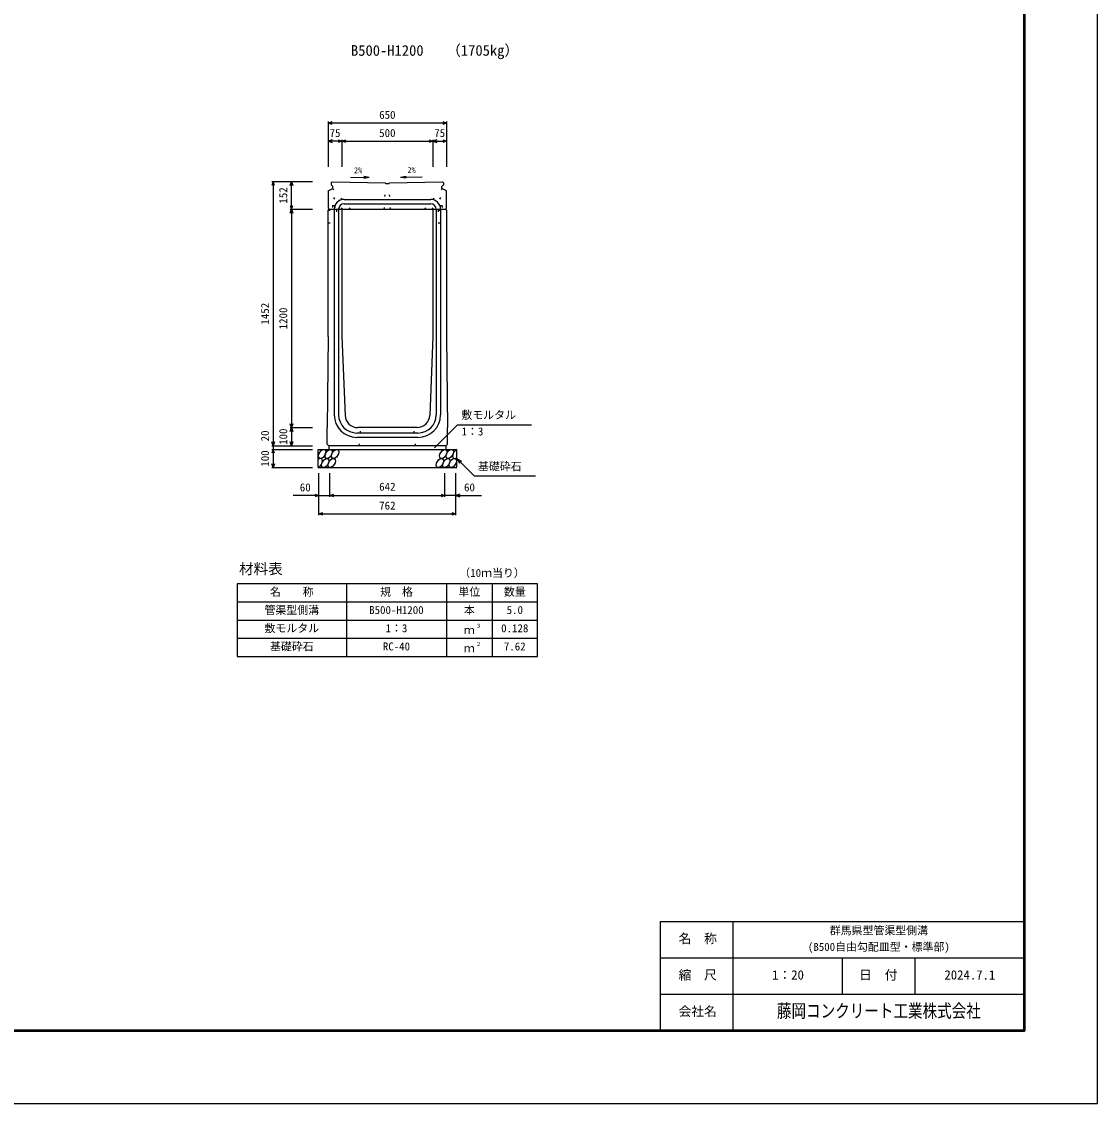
# Model space of a CAD drawing. Units: millimetres, scale not verified. Extents: x -12600 to 12600, y -5940 to 5940.
# Drawn here: x 6691 to 12600, y -5940 to 6 of the extents above; entities that cross this region are included whole.
import ezdxf
from ezdxf.enums import TextEntityAlignment as Align

# ---------------------------------------------------------------- set-up
doc = ezdxf.new("R2010")
doc.units = ezdxf.units.MM
doc.header["$LTSCALE"] = 40
doc.linetypes.add('DOTTED', pattern=[1.75, 0.25, -1.5])
for name, color, linetype, lineweight in [('0-0_DIM', 7, 'Continuous', 25), ('0-1_Defpoints', 5, 'Continuous', 25), ('0-2_HATCH', 6, 'Continuous', 25), ('0-3_HYO', 3, 'Continuous', 25), ('0-4_HYO2', 4, 'Continuous', 25), ('0-5_OUTLINE', 3, 'Continuous', 25), ('0-6_OUTLINE2', 4, 'DOTTED', 25), ('0-7_TXT', 7, 'Continuous', 25), ('0-8_WAKU', 3, 'Continuous', 25), ('0-9_WAKU-LINE', 7, 'Continuous', 25)]:
    doc.layers.add(name, color=color, linetype=linetype, lineweight=lineweight)
doc.layers.add('0-A_WAKU-TXT', color=7, linetype='Continuous')
doc.styles.add('ＭＳ ゴシック', font='')
doc.styles.get('ＭＳ ゴシック').set_extended_font_data('MS Gothic')

msp = doc.modelspace()

# ---------------------------------------------------------------- linework, layer by layer
at = {"layer": '0-0_DIM'}
for p, q in [((8375, -544.04), (8375, -791.54)), ((9025, -551.54), (8375, -551.54)), ((9025, -544.04), (9025, -791.54)), ((8450, -651.54), (8375, -651.54)), ((8450, -644.04), (8450, -791.54)), ((8450, -651.54), (8950, -651.54)), ((8950, -644.04), (8950, -791.54)), ((8950, -651.54), (9025, -651.54)), ((8065.5, -873.54), (8288, -873.54)), ((8073, -873.54), (8073, -2325.54)), ((8173, -1025.54), (8173, -873.54)), ((8165.5, -1025.54), (8288, -1025.54)), ((8173, -1025.54), (8173, -2225.54)), ((8165.5, -2225.54), (8288, -2225.54)), ((8173, -2225.54), (8173, -2325.54)), ((8958.11, -2336.35), (9084.34, -2210.11)), ((9084.34, -2210.11), (9492.24, -2210.11)), ((8065.5, -2325.54), (8288, -2325.54)), ((8065.5, -2345.54), (8288, -2345.54)), ((8073, -2325.54), (8073, -2345.54)), ((8073, -2345.54), (8073, -2445.54)), ((9081, -2395.54), (9176.76, -2491.29)), ((9081, -2395.54), (9106.98, -2410.54)), ((9081, -2395.54), (9096, -2421.52)), ((8065.5, -2445.54), (8288, -2445.54)), ((8324, -2706.9), (8324, -2475.54)), ((8384, -2606.9), (8384, -2475.54)), ((9016, -2606.9), (9016, -2475.54)), ((9076, -2706.9), (9076, -2475.54)), ((9176.76, -2491.29), (9514.31, -2491.29)), ((8324, -2599.4), (8182.21, -2599.4)), ((8324, -2599.4), (8384, -2599.4)), ((8384, -2599.4), (9016, -2599.4)), ((9076, -2599.4), (9016, -2599.4)), ((9076, -2599.4), (9217.79, -2599.4)), ((8324, -2699.4), (9076, -2699.4))]:
    msp.add_line(p, q, dxfattribs=at)
for points in [[(8396.14, -559.23), (8375, -551.54), (8396.14, -543.84)], [(9003.86, -543.84), (9025, -551.54), (9003.86, -559.23)], [(8396.14, -643.84), (8375, -651.54), (8396.14, -659.23)], [(8428.86, -643.84), (8450, -651.54), (8428.86, -659.23)], [(8471.14, -659.23), (8450, -651.54), (8471.14, -643.84)], [(8928.86, -643.84), (8950, -651.54), (8928.86, -659.23)], [(8971.14, -643.84), (8950, -651.54), (8971.14, -659.23)], [(9003.86, -643.84), (9025, -651.54), (9003.86, -659.23)], [(8080.7, -894.68), (8073, -873.54), (8065.3, -894.68)], [(8165.3, -894.68), (8173, -873.54), (8180.7, -894.68)], [(8165.3, -1004.39), (8173, -1025.54), (8180.7, -1004.39)], [(8165.3, -1046.68), (8173, -1025.54), (8180.7, -1046.68)], [(8180.7, -2204.39), (8173, -2225.54), (8165.3, -2204.39)], [(8165.3, -2246.68), (8173, -2225.54), (8180.7, -2246.68)], [(8080.7, -2304.39), (8073, -2325.54), (8065.3, -2304.39)], [(8180.7, -2304.39), (8173, -2325.54), (8165.3, -2304.39)], [(8080.7, -2366.68), (8073, -2345.54), (8065.3, -2366.68)], [(8080.7, -2424.39), (8073, -2445.54), (8065.3, -2424.39)], [(8302.86, -2591.71), (8324, -2599.4), (8302.86, -2607.1)], [(8405.14, -2607.1), (8384, -2599.4), (8405.14, -2591.71)], [(8994.86, -2591.71), (9016, -2599.4), (8994.86, -2607.1)], [(9097.14, -2591.71), (9076, -2599.4), (9097.14, -2607.1)], [(8345.14, -2707.1), (8324, -2699.4), (8345.14, -2691.71)], [(9054.86, -2691.71), (9076, -2699.4), (9054.86, -2707.1)]]:
    msp.add_lwpolyline(points, dxfattribs=at)
at = {"layer": '0-1_Defpoints'}
msp.add_lwpolyline([(-4200, -5940), (12600, -5940), (12600, 5940), (-4200, 5940)], close=True, dxfattribs=at)
at = {"layer": '0-2_HATCH'}
for centre in [(8341.89, -2370.54), (8377.37, -2370.54), (8412.84, -2370.54), (9007.05, -2370.54), (9042.52, -2370.54), (8358.77, -2420.54), (8394.25, -2420.54), (8988.45, -2420.54), (9023.93, -2420.54), (9059.41, -2420.54)]:
    msp.add_ellipse(centre, major_axis=(14.54, 23.54), ratio=0.5792, dxfattribs=at)
for centre, start_param, end_param in [((9078, -2370.54), 0.6666252, 4.1103269), ((8323.3, -2420.54), 3.7419964, 7.318141)]:
    msp.add_ellipse(centre, major_axis=(14.54, 23.54), ratio=0.5792, start_param=start_param, end_param=end_param, dxfattribs=at)
at = {"layer": '0-3_HYO'}
for p, q in [((8475, -3083.64), (8475, -3483.64)), ((9025, -3083.64), (9025, -3483.64)), ((9275, -3083.64), (9275, -3483.64)), ((7875, -3183.64), (9525, -3183.64))]:
    msp.add_line(p, q, dxfattribs=at)
msp.add_lwpolyline([(7875, -3483.64), (9525, -3483.64), (9525, -3083.64), (7875, -3083.64)], close=True, dxfattribs=at)
at = {"layer": '0-4_HYO2'}
for p, q in [((7875, -3283.64), (9525, -3283.64)), ((7875, -3383.64), (9525, -3383.64))]:
    msp.add_line(p, q, dxfattribs=at)
at = {"layer": '0-5_OUTLINE'}
for p, q in [((8396.68, -874.47), (8391, -880.04)), ((8391, -880.04), (8391, -891.04)), ((8400, -901.04), (8391, -891.04)), ((8396.68, -874.47), (8688, -880.3)), ((8688, -880.3), (8691, -883.54)), ((8691, -883.54), (8709, -883.54)), ((8709, -883.54), (8712, -880.28)), ((9000, -901.04), (9009, -891.04)), ((9009, -880.04), (9009, -891.04)), ((8375, -924.04), (8400, -911.04)), ((8375, -924.04), (8375, -1019.54)), ((8400, -911.04), (8400, -901.04)), ((9000, -911.04), (9000, -901.04)), ((9025, -924.04), (9000, -911.04)), ((9025, -1019.54), (9025, -924.04)), ((8375, -1019.54), (8381, -1025.54)), ((8375, -1031.54), (8381, -1025.54)), ((8375, -1725.54), (8375, -1031.54)), ((8381, -1025.54), (9019, -1025.54)), ((8450, -1025.54), (8450, -1725.54)), ((8950, -1025.54), (8950, -1725.54)), ((9019, -1025.54), (9025, -1019.54)), ((9019, -1025.54), (9025, -1031.54)), ((9025, -1031.54), (9025, -1725.54)), ((8375, -1725.54), (8370, -2225.54)), ((8450, -1725.54), (8467.31, -2158.33)), ((8950, -1725.54), (8932.69, -2158.33)), ((9025, -1725.54), (9030, -2225.54)), ((8370, -2316.54), (8370, -2225.54)), ((8862.74, -2225.54), (8537.26, -2225.54)), ((9030, -2316.54), (9030, -2225.54)), ((8370, -2316.54), (8379, -2325.54)), ((9021, -2325.54), (9030, -2316.54)), ((8319, -2345.54), (9081, -2345.54)), ((8319, -2445.54), (8319, -2345.54)), ((9021, -2325.54), (8379, -2325.54)), ((8379, -2325.54), (8379, -2345.54)), ((9021, -2325.54), (9021, -2345.54)), ((9081, -2445.54), (9081, -2345.54)), ((8319, -2445.54), (9081, -2445.54))]:
    msp.add_line(p, q, dxfattribs=at)
msp.add_lwpolyline([(8712, -880.28), (9003, -874.16), (9009, -880.04)], dxfattribs=at)
for centre, start, end in [((8537.26, -2155.54), 182.29061, 270.36797), ((8862.74, -2155.54), 270, 357.70939)]:
    msp.add_arc(centre, 70, start, end, dxfattribs=at)
at = {"layer": '0-6_OUTLINE2'}
for p, q in [((8683, -1025.54), (8691, -883.54)), ((8717, -1025.54), (8709, -883.54)), ((8454.23, -1025.54), (8376.63, -923.19)), ((8398.51, -911.81), (8496.88, -1025.54)), ((9001.49, -911.81), (8903.12, -1025.54)), ((8945.77, -1025.54), (9023.37, -923.19)), ((8399, -1005.04), (8411, -1005.04)), ((8399, -1005.04), (8399, -1030.04)), ((8411, -1005.04), (8411, -1030.04)), ((8989.5, -1005.04), (9001.5, -1005.04)), ((8989.5, -1005.04), (8989.5, -1030.04)), ((9001.5, -1005.04), (9001.5, -1030.04)), ((8979.45, -1030.04), (8979.45, -1100.54)), ((8979.45, -1030.04), (9023.5, -1030.04)), ((8375, -1100.54), (8420, -1100.54)), ((8979.45, -1100.54), (9024.45, -1100.54)), ((8545, -2325.54), (8555, -2225.54)), ((8855, -2325.54), (8845, -2225.54))]:
    msp.add_line(p, q, dxfattribs=at)
at = {"layer": '0-6_OUTLINE2', "linetype": 'Continuous'}
for p, q in [((8462, -971.54), (8938, -971.54)), ((8462, -995.54), (8938, -995.54)), ((8408, -1025.54), (8408, -2155.54)), ((8432, -1025.54), (8432, -2155.54)), ((8968, -1025.54), (8968, -2155.54)), ((8992, -1025.54), (8992, -2155.54)), ((8868, -2255.54), (8532, -2255.54)), ((8868, -2279.54), (8532, -2279.54))]:
    msp.add_line(p, q, dxfattribs=at)
at = {"layer": '0-6_OUTLINE2'}
msp.add_lwpolyline([(8376.5, -1030.04), (8420, -1030.04), (8420, -1100.54)], dxfattribs=at)
at = {"layer": '0-6_OUTLINE2', "linetype": 'Continuous'}
for centre, radius, start, end in [((8462, -1025.54), 54, 90, 180), ((8462, -1025.54), 30, 90, 180), ((8938, -1025.54), 54, 0, 90), ((8938, -1025.54), 30, 0, 90), ((8532, -2155.54), 124, 180, 270), ((8532, -2155.54), 100, 180, 270), ((8868, -2155.54), 100, 270, 0), ((8868, -2155.54), 124, 270, 0)]:
    msp.add_arc(centre, radius, start, end, dxfattribs=at)
at = {"layer": '0-7_TXT'}
for p, q in [((8600.12, -851.56), (8570.69, -845.76)), ((8772.94, -849), (8802.36, -843.17)), ((8772.94, -849), (8890.83, -846.52)), ((8772.94, -849), (8802.58, -853.58))]:
    msp.add_line(p, q, dxfattribs=at)
msp.add_lwpolyline([(8497.3, -849.51), (8600.12, -851.56), (8570.48, -856.18)], dxfattribs=at)
at = {"layer": '0-8_WAKU'}
for p, q in [((10200, -4940), (12200, -4940)), ((10200, -5540), (10200, -4940))]:
    msp.add_line(p, q, dxfattribs=at)
at = {"layer": '0-8_WAKU', "lineweight": 50}
msp.add_lwpolyline([(-3800, -5540), (12200, -5540), (12200, 5540), (-3800, 5540)], close=True, dxfattribs=at)
at = {"layer": '0-9_WAKU-LINE'}
for p, q in [((10600, -5540), (10600, -4940)), ((10200, -5140), (12200, -5140)), ((11200, -5340), (11200, -5140)), ((11600, -5340), (11600, -5140)), ((10200, -5340), (12200, -5340))]:
    msp.add_line(p, q, dxfattribs=at)

# ---------------------------------------------------------------- texts
at = {"layer": '0-0_DIM', "style": 'ＭＳ ゴシック'}
for s, p in [('650', (8655, -541.54)), ('75', (8382.5, -641.54)), ('500', (8655, -641.54)), ('75', (8957.5, -641.54)), ('敷モルタル', (9106.38, -2191.38)), ('1：3', (9107.38, -2282.07)), ('基礎砕石', (9197.32, -2474.12)), ('60', (8219, -2589.4)), ('642', (8655, -2585.54)), ('60', (9121, -2589.4)), ('762', (8655, -2689.4))]:
    msp.add_text(s, height=43.99, dxfattribs=at).set_placement(p, align=Align.BOTTOM_LEFT)
for s, p in [('152', (8163, -994.54)), ('1452', (8063, -1659.54)), ('1200', (8163, -1685.54)), ('20', (8063, -2301.22)), ('100', (8163, -2320.54)), ('100', (8063, -2440.54))]:
    msp.add_text(s, height=43.99, rotation=90, dxfattribs=at).set_placement(p, align=Align.BOTTOM_LEFT)
at = {"layer": '0-7_TXT', "style": 'ＭＳ ゴシック'}
for s, height, p in [('（1705kg）', 58.65, (9023.7, -199.16)), ('B500-H1200', 58.65, (8500, -199.56)), ('2%', 32.99, (8516.8, -838.03)), ('2%', 32.99, (8810.37, -836.1)), ('材料表', 58.65, (7885, -3048.64)), ('（10ｍ当り）', 43.99, (9095, -3059.64)), ('名\u3000\u3000称', 43.99, (8055, -3163.64)), ('規\u3000格', 43.99, (8660, -3163.64)), ('単位', 43.99, (9090, -3163.64)), ('数量', 43.99, (9340, -3163.64)), ('管渠型側溝', 43.99, (8025, -3263.64)), ('B500-H1200', 43.99, (8600, -3263.64)), ('本', 43.99, (9120, -3263.64)), ('5.0', 43.99, (9355, -3263.64)), ('敷モルタル', 43.99, (8025, -3363.64)), ('1：3', 43.99, (8690, -3363.64)), ('ｍ', 43.99, (9120, -3373.64)), ('３', 21.99, (9185.54, -3333.27)), ('0.128', 43.99, (9325, -3363.64)), ('基礎砕石', 43.99, (8055, -3463.64)), ('RC-40', 43.99, (8675, -3463.64)), ('ｍ', 43.99, (9120, -3473.64)), ('２', 21.99, (9185.54, -3433.27)), ('7.62', 43.99, (9340, -3463.64))]:
    msp.add_text(s, height=height, dxfattribs=at).set_placement(p, align=Align.BOTTOM_LEFT)
at = {"layer": '0-A_WAKU-TXT', "style": 'ＭＳ ゴシック'}
for s, height, p in [('群馬県型管渠型側溝', 43.99, (11130, -5025)), ('名\u3000称', 51.32, (10299.9, -5075)), ('(B500自由勾配皿型・標準部)', 43.99, (11010, -5115)), ('縮\u3000尺', 51.32, (10299.9, -5275)), ('1：20', 51.32, (10813.5, -5275)), ('日\u3000付', 51.32, (11291.89, -5275)), ('2024.7.1', 51.32, (11760, -5275)), ('会社名', 51.32, (10299.9, -5475))]:
    msp.add_text(s, height=height, dxfattribs=at).set_placement(p, align=Align.BOTTOM_LEFT)
at = {"layer": '0-A_WAKU-TXT', "style": 'ＭＳ ゴシック', "width": 0.8}
msp.add_text('藤岡コンクリート工業株式会社', height=73.31, dxfattribs=at).set_placement((10840, -5490), align=Align.BOTTOM_LEFT)

doc.saveas('drawing.dxf')
